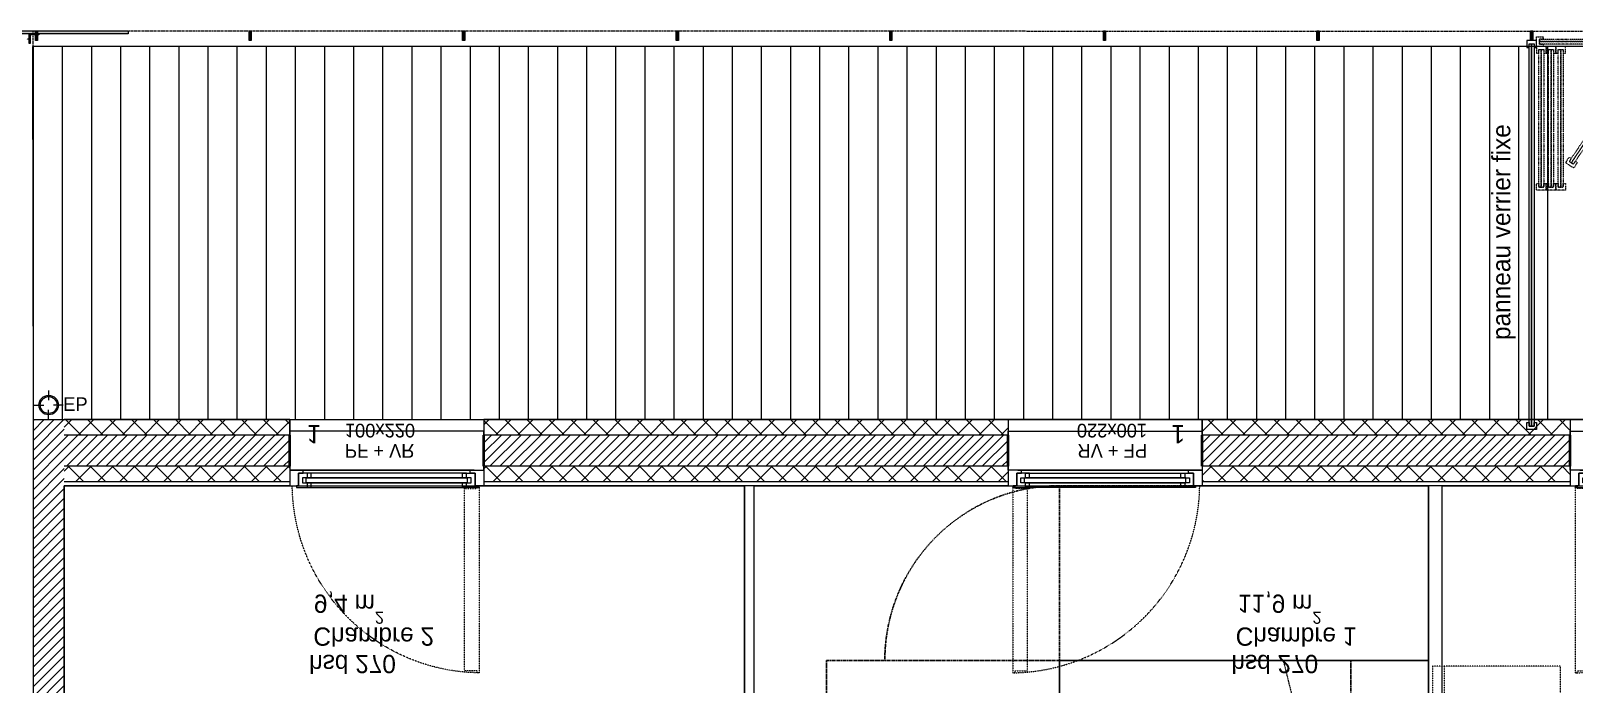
# Model space of a CAD drawing. Header units: centimetres. Extents: x 1724 to 19617, y -6503 to 8072.
# Drawn here: x 5404 to 6199, y -3165 to -2829 of the extents above; entities that cross this region are included whole.
import ezdxf

# ---------------------------------------------------------------- set-up
doc = ezdxf.new("R2010")
doc.units = ezdxf.units.CM
for name, pattern in [('ACAD_ISO03W100', [0.295276, 0.11811, -0.177165]), ('INTERROMPU2', [0.75, 0.5, -0.25]), ('Style de ligne -13', [0.147638, 0.098425, -0.049213]), ('Style de ligne -14', [0.147638, 0.098425, -0.049213]), ('Style de ligne -17', [0.347222, 0.20828, -0.138942]), ('Style de ligne -18', [0.164042, 0.054681, -0.109361]), ('Style de ligne -5', [0.20828, 0.069425, -0.138855]), ('VW-01', [0.41656, 0.20828, -0.20828])]:
    doc.linetypes.add(name, pattern=pattern)
for name, color, linetype in [('B aménagement intérieur', 252, 'Continuous'), ('B Général', 252, 'Continuous'), ('C ANNOTATIONS-prestations', 252, 'Continuous'), ('C ANNOTATIONS-texte', 252, 'Continuous'), ('C ANNOTATIONS-texte surfaces', 252, 'Continuous'), ('D SURFACES-shab', 252, 'Continuous')]:
    doc.layers.add(name, color=color, linetype=linetype)
doc.layers.add('B BATI-lumon', color=252, linetype='Continuous', lineweight=20)
doc.layers.add('B GÈnÈral', color=7, linetype='Continuous', lineweight=5)
doc.styles.add('Eurostile', font='Eurosti.TTF')
doc.styles.add('Eurostile (bold)', font='Eurostib.TTF')
pattern_1 = [(45, (-804.3564, -7946.63), (-5.656854, 5.656854), []), (135, (-804.3564, -7946.63), (5.656854, 5.656854), [])]
pattern_2 = [(45, (-804.3564, -7946.63), (2.4253472, -2.6458333), [])]
pattern_3 = [(225, (-804.3564, -7946.63), (5.656854, -5.656854), []), (315, (-804.3564, -7946.63), (-5.656854, -5.656854), [])]

# ---------------------------------------------------------------- blocks, each defined once
blk = doc.blocks.new('Groupe-3-1')
at = {"layer": 'B Général', "color": 7, "linetype": 'Continuous', "lineweight": 5}
for p, q in [((6224.89, 5109.39), (6224.89, 4917.39)), ((6239.89, 5109.39), (6239.89, 4917.39)), ((6254.89, 5109.39), (6254.89, 4917.39)), ((6269.89, 5109.39), (6269.89, 4917.39)), ((6284.89, 5109.39), (6284.89, 4917.39)), ((6299.89, 5109.39), (6299.89, 4917.39)), ((6314.89, 5109.39), (6314.89, 4917.39)), ((6329.89, 5109.39), (6329.89, 4917.39)), ((6344.89, 5109.39), (6344.89, 4917.39)), ((6359.89, 5109.39), (6359.89, 4917.39)), ((6374.89, 5109.39), (6374.89, 4917.39)), ((6389.89, 5109.39), (6389.89, 4917.39)), ((6404.89, 5109.39), (6404.89, 4917.39)), ((6419.89, 5109.39), (6419.89, 4917.39)), ((6434.89, 5109.39), (6434.89, 4917.39)), ((6449.89, 5109.39), (6449.89, 4917.39)), ((6464.89, 5109.39), (6464.89, 4917.39)), ((6479.89, 5109.39), (6479.89, 4917.39)), ((6494.89, 5109.39), (6494.89, 4917.39)), ((6509.89, 5109.39), (6509.89, 4917.39)), ((6524.89, 5109.39), (6524.89, 4917.39)), ((6539.89, 5109.39), (6539.89, 4917.39)), ((6554.89, 5109.39), (6554.89, 4917.39)), ((6569.89, 5109.39), (6569.89, 4917.39)), ((6584.89, 5109.39), (6584.89, 4917.39)), ((6599.89, 5109.39), (6599.89, 4917.39)), ((6614.89, 5109.39), (6614.89, 4917.39)), ((6629.89, 5109.39), (6629.89, 4917.39)), ((6644.89, 5109.39), (6644.89, 4917.39)), ((6659.89, 5109.39), (6659.89, 4917.39)), ((6674.89, 5109.39), (6674.89, 4917.39)), ((6689.89, 5109.39), (6689.89, 4917.39)), ((6704.89, 5109.39), (6704.89, 4917.39)), ((6719.89, 5109.39), (6719.89, 4917.39)), ((6734.89, 5109.39), (6734.89, 4917.39)), ((6749.89, 5109.39), (6749.89, 4917.39)), ((6764.89, 5109.39), (6764.89, 4917.39)), ((6779.89, 5109.39), (6779.89, 4917.39)), ((6794.89, 5109.39), (6794.89, 4917.39)), ((6809.89, 5109.39), (6809.89, 4917.39)), ((6824.89, 5109.39), (6824.89, 4917.39)), ((6839.89, 5109.39), (6839.89, 4917.39)), ((6854.89, 5109.39), (6854.89, 4917.39)), ((6869.89, 5109.39), (6869.89, 4917.39)), ((6884.89, 5109.39), (6884.89, 4917.39)), ((6899.89, 5109.39), (6899.89, 4917.39)), ((6914.89, 5109.39), (6914.89, 4917.39)), ((6929.89, 5109.39), (6929.89, 4917.39)), ((6944.89, 5109.39), (6944.89, 4917.39)), ((6959.89, 5109.39), (6959.89, 4917.39)), ((6974.89, 5109.39), (6974.89, 4917.39)), ((6989.89, 5109.39), (6989.89, 4917.39))]:
    blk.add_line(p, q, dxfattribs=at)
at = {"layer": 'B Général', "color": 7, "linetype": 'Continuous', "lineweight": 13, "flags": 128}
blk.add_lwpolyline([(7803.47, 4917.39), (7803.47, 5109.39), (6209.57, 5109.39), (6209.89, 4917.39), (7638.48, 4917.39)], close=True, dxfattribs=at)
blk = doc.blocks.new('Groupe-4-1')
at = {"layer": 'B BATI-lumon', "linetype": 'ACAD_ISO03W100', "lineweight": 5, "flags": 128}
for points in [[(6984.14, 5114.39), (6987.64, 5114.39), (6987.64, 5113.15), (6985.71, 5113.15), (6985.71, 5110.65), (6987.64, 5110.65), (6987.64, 5109.39), (6984.14, 5109.39), (6984.14, 5113.39), (6984.14, 5113.39)], [(6985.71, 5113.15), (7056.56, 5113.15), (7056.56, 5111.9), (6985.71, 5111.9)], [(6985.71, 5111.9), (7056.56, 5111.9), (7056.56, 5110.65), (6985.71, 5110.65)], [(7058.14, 5114.39), (7054.64, 5114.39), (7054.64, 5113.15), (7056.56, 5113.15), (7056.56, 5110.65), (7054.64, 5110.65), (7054.64, 5109.39), (7058.14, 5109.39), (7058.14, 5113.39), (7058.14, 5113.39)]]:
    blk.add_lwpolyline(points, close=True, dxfattribs=at)
blk = doc.blocks.new('Groupe-14-1')
at = {"layer": 'B BATI-lumon', "linetype": 'ACAD_ISO03W100', "lineweight": 5, "flags": 128}
for points in [[(6984.14, 5109.39), (6984.14, 5105.89), (6985.38, 5105.89), (6985.38, 5107.81), (6987.88, 5107.81), (6987.88, 5105.89), (6989.14, 5105.89), (6989.14, 5109.39), (6985.14, 5109.39), (6985.14, 5109.39)], [(6985.38, 5036.97), (6985.38, 5107.81), (6986.63, 5107.81), (6986.63, 5036.97)], [(6986.63, 5036.97), (6986.63, 5107.81), (6987.88, 5107.81), (6987.88, 5036.97)], [(6984.14, 5035.39), (6984.14, 5038.89), (6985.38, 5038.89), (6985.38, 5036.97), (6987.88, 5036.97), (6987.88, 5038.89), (6989.14, 5038.89), (6989.14, 5035.39), (6985.14, 5035.39), (6985.14, 5035.39)]]:
    blk.add_lwpolyline(points, close=True, dxfattribs=at)
blk = doc.blocks.new('Groupe-15-1')
at = {"layer": 'B BATI-lumon', "linetype": 'ACAD_ISO03W100', "lineweight": 5, "flags": 128}
for points in [[(6989.14, 5109.39), (6989.14, 5105.89), (6990.38, 5105.89), (6990.38, 5107.81), (6992.88, 5107.81), (6992.88, 5105.89), (6994.14, 5105.89), (6994.14, 5109.39), (6990.14, 5109.39), (6990.14, 5109.39)], [(6990.38, 5036.97), (6990.38, 5107.81), (6991.63, 5107.81), (6991.63, 5036.97)], [(6991.63, 5036.97), (6991.63, 5107.81), (6992.88, 5107.81), (6992.88, 5036.97)], [(6989.14, 5035.39), (6989.14, 5038.89), (6990.38, 5038.89), (6990.38, 5036.97), (6992.88, 5036.97), (6992.88, 5038.89), (6994.14, 5038.89), (6994.14, 5035.39), (6990.14, 5035.39), (6990.14, 5035.39)]]:
    blk.add_lwpolyline(points, close=True, dxfattribs=at)
blk = doc.blocks.new('Groupe-16-1')
at = {"layer": 'B BATI-lumon', "linetype": 'ACAD_ISO03W100', "lineweight": 5, "flags": 128}
for points in [[(6994.14, 5109.39), (6994.14, 5105.89), (6995.38, 5105.89), (6995.38, 5107.81), (6997.88, 5107.81), (6997.88, 5105.89), (6999.14, 5105.89), (6999.14, 5109.39), (6995.14, 5109.39), (6995.14, 5109.39)], [(6995.38, 5036.97), (6995.38, 5107.81), (6996.63, 5107.81), (6996.63, 5036.97)], [(6996.63, 5036.97), (6996.63, 5107.81), (6997.88, 5107.81), (6997.88, 5036.97)], [(6994.14, 5035.39), (6994.14, 5038.89), (6995.38, 5038.89), (6995.38, 5036.97), (6997.88, 5036.97), (6997.88, 5038.89), (6999.14, 5038.89), (6999.14, 5035.39), (6995.14, 5035.39), (6995.14, 5035.39)]]:
    blk.add_lwpolyline(points, close=True, dxfattribs=at)
blk = doc.blocks.new('Groupe-22-1')
at = {"layer": 'B BATI-lumon', "linetype": 'ACAD_ISO03W100', "lineweight": 5, "flags": 128}
for points in [[(7040.4, 5111.04), (7038.44, 5108.13), (7039.47, 5107.44), (7040.55, 5109.04), (7042.62, 5107.64), (7041.55, 5106.05), (7042.6, 5105.34), (7044.55, 5108.25), (7041.23, 5110.48), (7041.23, 5110.48)], [(7041.58, 5108.34), (7002.08, 5049.53), (7001.05, 5050.22), (7040.55, 5109.04)], [(7042.62, 5107.64), (7003.12, 5048.83), (7002.08, 5049.53), (7041.58, 5108.34)], [(6999.14, 5049.61), (7001.09, 5052.51), (7002.12, 5051.82), (7001.05, 5050.22), (7003.12, 5048.83), (7004.2, 5050.43), (7005.24, 5049.73), (7003.29, 5046.82), (6999.97, 5049.05), (6999.97, 5049.05)]]:
    blk.add_lwpolyline(points, close=True, dxfattribs=at)
blk = doc.blocks.new('Groupe-27-1')
at = {"layer": 'B BATI-lumon', "linetype": 'Continuous', "lineweight": 5, "flags": 128}
for points in [[(6979.14, 5112.39), (6979.14, 5108.89), (6980.38, 5108.89), (6980.38, 5110.82), (6982.88, 5110.82), (6982.88, 5108.89), (6984.14, 5108.89), (6984.14, 5112.39), (6980.14, 5112.39), (6980.14, 5112.39)], [(6980.38, 4913.97), (6980.38, 5110.82), (6981.63, 5110.82), (6981.63, 4913.97)], [(6981.63, 4913.97), (6981.63, 5110.82), (6982.88, 5110.82), (6982.88, 4913.97)], [(6979.14, 4912.39), (6979.14, 4915.89), (6980.38, 4915.89), (6980.38, 4913.97), (6982.88, 4913.97), (6982.88, 4915.89), (6984.14, 4915.89), (6984.14, 4912.39), (6980.14, 4912.39), (6980.14, 4912.39)]]:
    blk.add_lwpolyline(points, close=True, dxfattribs=at)
blk = doc.blocks.new('Groupe-34-1')
at = {"layer": 'B GÈnÈral', "linetype": 'Continuous', "lineweight": 0, "true_color": 0xdddddd}
for points in [[(6211.09, 5117.41), (6212.19, 5117.41), (6212.19, 5112.41), (6211.09, 5112.41)], [(6321.09, 5117.41), (6322.19, 5117.41), (6322.19, 5112.41), (6321.09, 5112.41)], [(6431.09, 5117.41), (6432.19, 5117.41), (6432.19, 5112.41), (6431.09, 5112.41)], [(6541.09, 5117.41), (6542.19, 5117.41), (6542.19, 5112.41), (6541.09, 5112.41)], [(6651.09, 5117.41), (6652.19, 5117.41), (6652.19, 5112.41), (6651.09, 5112.41)], [(6761.09, 5117.41), (6762.19, 5117.41), (6762.19, 5112.41), (6761.09, 5112.41)], [(6871.09, 5117.41), (6872.19, 5117.41), (6872.19, 5112.41), (6871.09, 5112.41)], [(6981.09, 5117.41), (6982.19, 5117.41), (6982.19, 5112.41), (6981.09, 5112.41)]]:
    blk.add_hatch(color=254, dxfattribs=at).paths.add_polyline_path(points)
at = {"layer": 'B Général', "color": 7, "linetype": 'INTERROMPU2', "lineweight": 5, "flags": 128}
blk.add_lwpolyline([(7638.48, 4909.39), (7638.48, 4917.39), (7800.49, 4917.28), (7800.49, 5109.28), (6209.89, 5109.39), (6209.89, 5117.39), (7808.48, 5117.28), (7808.49, 4909.28)], close=True, dxfattribs=at)
at = {"layer": 'B Général', "color": 7, "linetype": 'Continuous', "lineweight": 5, "flags": 128}
for points in [[(6211.09, 5117.41), (6212.19, 5117.41), (6212.19, 5112.41), (6211.09, 5112.41)], [(6321.09, 5117.41), (6322.19, 5117.41), (6322.19, 5112.41), (6321.09, 5112.41)], [(6431.09, 5117.41), (6432.19, 5117.41), (6432.19, 5112.41), (6431.09, 5112.41)], [(6541.09, 5117.41), (6542.19, 5117.41), (6542.19, 5112.41), (6541.09, 5112.41)], [(6651.09, 5117.41), (6652.19, 5117.41), (6652.19, 5112.41), (6651.09, 5112.41)], [(6761.09, 5117.41), (6762.19, 5117.41), (6762.19, 5112.41), (6761.09, 5112.41)], [(6871.09, 5117.41), (6872.19, 5117.41), (6872.19, 5112.41), (6871.09, 5112.41)], [(6981.09, 5117.41), (6982.19, 5117.41), (6982.19, 5112.41), (6981.09, 5112.41)]]:
    blk.add_lwpolyline(points, close=True, dxfattribs=at)
at = {"layer": 'B BATI-lumon'}
for name in ['Groupe-27-1', 'Groupe-4-1', 'Groupe-22-1', 'Groupe-14-1', 'Groupe-15-1', 'Groupe-16-1']:
    blk.add_blockref(name, (0, 0), dxfattribs=at)
blk = doc.blocks.new('Frigo')
at = {"layer": 'B Général', "color": 7, "linetype": 'Style de ligne -13', "lineweight": 5, "flags": 128}
blk.add_lwpolyline([(-30, 30), (30, 30), (30, -30), (-30, -30)], close=True, dxfattribs=at)
blk.add_lwpolyline([(30, -30), (30, -36), (-30, -36), (-30, -30)], dxfattribs=at)
at = {"layer": 'B Général', "color": 7, "insert": (0, 0), "char_height": 7.05, "attachment_point": 5, "line_spacing_factor": 0.895453, "style": 'Eurostile'}
blk.add_mtext('F', dxfattribs=at)
blk = doc.blocks.new('Groupe-46-1')
at = {"layer": 'B Général', "color": 7, "linetype": 'VW-01', "lineweight": 5}
blk.add_line((70, -114.99), (-70, -80.35), dxfattribs=at)
at = {"layer": 'B Général', "linetype": 'VW-01', "flags": 128}
for points in [[(-70, 35), (70, 35), (70, -155), (-70, -155)], [(-70, -114.99), (70, -114.99), (70, -155), (-70, -155)]]:
    blk.add_lwpolyline(points, close=True, dxfattribs=at)
blk = doc.blocks.new('Lit 140.190_PMR 2')
at = {"layer": 'B Général', "color": 154, "linetype": 'VW-01', "true_color": 0x0053a6, "flags": 128}
for points in [[(70, 155), (-70, 155), (-70, 35), (70, 35)], [(-70, -155), (-70, 35), (-160, 35), (-160, -155)], [(160, -155), (160, 35), (70, 35), (70, -155)]]:
    blk.add_lwpolyline(points, close=True, dxfattribs=at)
at = {"layer": 'B Général', "color": 154, "linetype": 'VW-01', "true_color": 0x0053a6}
for centre, start, end in [((-70, 35), 90, 180), ((70, 35), 0, 90)]:
    blk.add_arc(centre, 90, start, end, dxfattribs=at)
at = {"layer": 'B Général'}
blk.add_blockref('Groupe-46-1', (0, 0), dxfattribs=at)
blk = doc.blocks.new('T4 A22_A23 (2D)')
at = {"layer": 'B Général', "color": 7, "linetype": 'Continuous', "lineweight": 5}
for p, q in [((15.54, 22.77), (15.54, -297.23)), ((22.54, 22.77), (22.54, -297.23)), ((-336.72, -6.23), (-336.72, -297.23)), ((-331.72, -6.23), (-331.72, -297.23))]:
    blk.add_line(p, q, dxfattribs=at)
at = {"layer": 'B Général', "color": 7, "linetype": 'Continuous', "lineweight": 13}
for p, q in [((-336.72, -6.23), (-336.72, -297.23)), ((-331.72, -6.23), (-331.72, -297.23))]:
    blk.add_line(p, q, dxfattribs=at)
at = {"layer": 'D SURFACES-shab', "lineweight": 18, "flags": 128}
for points in [[(22.54, -297.23), (691.5, -297.12), (691.5, -34.13), (396.48, -34.04), (396.51, 286.03), (22.54, 285.92), (22.54, 162.89), (87.54, 162.77), (87.54, 157.77), (22.54, 157.77)], [(-216.72, 22.77), (-216.72, 91.77), (-331.72, 91.77), (-331.72, -297.23), (15.54, -297.23), (15.54, 22.77)], [(-687.1, -29.23), (-687.1, -297.23), (-336.72, -297.23), (-336.72, -29.23)]]:
    blk.add_lwpolyline(points, close=True, dxfattribs=at)
at = {"layer": 'B Général', "color": 7}
for name, p, rotation in [('Lit 140.190_PMR 2', (-139.46, -137.23), 90), ('Frigo', (53.54, -174.36), 270)]:
    blk.add_blockref(name, p, dxfattribs=dict(at, rotation=rotation))
at = {"layer": 'C ANNOTATIONS-prestations', "char_height": 9.398, "width": 66.5322, "attachment_point": 7, "line_spacing_factor": 0.895453, "style": 'Eurostile'}
for insert in [(-561, -210.32), (-86, -210.32)]:
    blk.add_mtext('hsd 270', dxfattribs=dict(at, insert=insert))
at = {"layer": 'C ANNOTATIONS-texte', "char_height": 9.398, "attachment_point": 8, "line_spacing_factor": 0.895453, "style": 'Eurostile'}
for s, insert in [('Chambre 2', (-527.69, -224.43)), ('Chambre 1', (-52.68, -224.43))]:
    blk.add_mtext(s, dxfattribs=dict(at, insert=insert))
at = {"layer": 'C ANNOTATIONS-texte surfaces', "char_height": 9.3982, "attachment_point": 2, "line_spacing_factor": 0.895453, "style": 'Eurostile'}
for s, insert in [('9,4 m{\\H0.6667x;\\S2^ ;}', (-540.46, -226.18)), ('11,9 m{\\H0.6667x;\\S2^ ;}', (-61.13, -226.18))]:
    blk.add_mtext(s, dxfattribs=dict(at, insert=insert))
blk = doc.blocks.new('PF 100.220 + VR')
at = {"layer": 'B Général', "color": 7, "linetype": 'Continuous', "lineweight": 13}
for p, q in [((-50, 7), (-50, 17)), ((50, 7), (50, 17))]:
    blk.add_line(p, q, dxfattribs=at)
at = {"layer": 'B Général'}
blk.add_line((45, 9), (-45, 9), dxfattribs=at)
at = {"layer": 'B Général', "color": 7, "linetype": 'Continuous', "lineweight": 35}
for p, q in [((-50, 7), (-50, -9)), ((50, 7), (50, -9))]:
    blk.add_line(p, q, dxfattribs=at)
at = {"layer": 'B Général', "color": 7, "linetype": 'Style de ligne -14', "lineweight": 5, "flags": 128}
blk.add_lwpolyline([(47.5, 113.27), (46.5, 113.27), (46.5, 112.27), (40, 112.27), (40, 18.5), (46.5, 18.5), (46.5, 17.5), (47.5, 17.5)], close=True, dxfattribs=at)
at = {"layer": 'B Général', "lineweight": 5, "flags": 128}
for points in [[(-43, 10.5), (-43, 9), (-50, 9), (-50, 17), (-45.5, 17), (-45.5, 10.5)], [(-41, 18), (41, 18), (41, 15.5), (-41, 15.5)], [(43, 10.5), (43, 9), (50, 9), (50, 17), (45.5, 17), (45.5, 10.5)], [(-43.5, 15.5), (43.5, 15.5), (43.5, 13), (-43.5, 13)], [(-41, 13), (41, 13), (41, 10.5), (-41, 10.5)]]:
    blk.add_lwpolyline(points, close=True, dxfattribs=at)
at = {"layer": 'B Général', "color": 7, "linetype": 'Continuous', "lineweight": 5, "flags": 128}
for points in [[(-39, 15.5), (-41.5, 15.5), (-41.5, 13), (-39, 13), (-39, 10.5), (-45.5, 10.5), (-45.5, 17), (-46.5, 17), (-46.5, 18), (-39, 18)], [(39, 15.5), (41.5, 15.5), (41.5, 13), (39, 13), (39, 10.5), (45.5, 10.5), (45.5, 17), (46.5, 17), (46.5, 18), (39, 18)]]:
    blk.add_lwpolyline(points, close=True, dxfattribs=at)
at = {"layer": 'B Général', "color": 7, "linetype": 'Style de ligne -17', "lineweight": 5, "flags": 128}
blk.add_lwpolyline([(-50, 9), (50, 9), (50, -11), (-50, -11)], close=True, dxfattribs=at)
at = {"layer": 'B Général', "lineweight": 13, "flags": 128}
blk.add_lwpolyline([(-50, -9), (-50, -17), (50, -17), (50, -9)], dxfattribs=at)
at = {"layer": 'B Général'}
blk.add_circle((47, 17.5), 0.5, dxfattribs=at)
at = {"layer": 'B Général', "color": 7, "linetype": 'Style de ligne -18', "lineweight": 5}
blk.add_arc((48.78, 15.78), 97.5, 90.89734, 179.2823, dxfattribs=at)
at = {"layer": 'B Général', "insert": (-21.61, 2.64), "char_height": 7.049, "attachment_point": 1, "rotation": 360, "line_spacing_factor": 0.895453, "style": 'Eurostile'}
blk.add_mtext('PF + VR', dxfattribs=at)
at = {"layer": 'C ANNOTATIONS-prestations', "attachment_point": 1, "rotation": 360, "line_spacing_factor": 0.895453}
for s, insert, char_height, style in [('1', (-41.14, -4.78), 9.4, 'Eurostile (bold)'), ('100x220', (-21.61, -7.84), 7.049, 'Eurostile')]:
    blk.add_mtext(s, dxfattribs=dict(at, insert=insert, char_height=char_height, style=style))
blk = doc.blocks.new('EP')
at = {"layer": 'B GÈnÈral', "linetype": 'Continuous', "lineweight": 0}
h = blk.add_hatch(color=7, dxfattribs=at)
edge = h.paths.add_edge_path()
edge.add_arc((0, 0), 5, 0, 180, ccw=False)
edge.add_arc((0, 0), 5, 180, 360, ccw=False)
edge = h.paths.add_edge_path()
edge.add_arc((0, 0), 4.33, 0, 180, ccw=False)
edge.add_arc((0, 0), 4.33, 180, 360, ccw=False)
at = {"layer": 'B Général', "color": 7, "linetype": 'Continuous', "lineweight": 5}
for p, q in [((-7.5, 0), (-2.5, 0)), ((0, 7.5), (0, 2.5)), ((7.5, 0), (2.5, 0)), ((0, -7.5), (0, -2.5))]:
    blk.add_line(p, q, dxfattribs=at)
at = {"layer": 'B Général', "color": 7, "linetype": 'Continuous', "lineweight": 5, "flags": 128}
for points in [[(-5, 0, -1), (5, 0, -1)], [(-4.33, 0, -1), (4.33, 0, -1)]]:
    blk.add_lwpolyline(points, format="xyb", close=True, dxfattribs=at)
at = {"layer": 'C ANNOTATIONS-prestations', "insert": (7.5, 3.98), "char_height": 7.049, "attachment_point": 1, "line_spacing_factor": 0.895453, "style": 'Eurostile'}
blk.add_mtext('EP', dxfattribs=at)
blk = doc.blocks.new('Groupe-99-1')
at = {"layer": 'B GÈnÈral', "linetype": 'Continuous', "lineweight": 0, "true_color": 0xdddddd}
for points in [[(6158.89, 5117.39), (6258.89, 5117.39), (6258.89, 5115.89), (6158.89, 5115.89)], [(6191.89, 5112.05), (6191.89, 5115.89), (6186.89, 5115.89), (6186.89, 5115.39), (6191.39, 5115.39), (6191.39, 5110.89), (6191.89, 5110.89)], [(6207.89, 5112.05), (6207.89, 5115.89), (6212.89, 5115.89), (6212.89, 5115.39), (6208.39, 5115.39), (6208.39, 5110.89), (6207.89, 5110.89)]]:
    blk.add_hatch(color=254, dxfattribs=at).paths.add_polyline_path(points)
at = {"layer": 'B Général', "color": 7, "linetype": 'Style de ligne -5', "lineweight": 5}
for p, q in [((6191.39, 5113.14), (6193.1, 5113.14)), ((6208.39, 5113.14), (6206.68, 5113.14))]:
    blk.add_line(p, q, dxfattribs=at)
at = {"layer": 'B Général', "color": 7, "linetype": 'Continuous', "lineweight": 5, "flags": 128}
for points in [[(6158.89, 5117.39), (6258.89, 5117.39), (6258.89, 5115.89), (6158.89, 5115.89)], [(6191.89, 5112.05), (6191.89, 5115.89), (6186.89, 5115.89), (6186.89, 5115.39), (6191.39, 5115.39), (6191.39, 5110.89), (6191.89, 5110.89)], [(6207.89, 5112.05), (6207.89, 5115.89), (6212.89, 5115.89), (6212.89, 5115.39), (6208.39, 5115.39), (6208.39, 5110.89), (6207.89, 5110.89)]]:
    blk.add_lwpolyline(points, close=True, dxfattribs=at)

msp = doc.modelspace()

# ---------------------------------------------------------------- hatches: boundary and pattern name
at = {"layer": 'B GÈnÈral', "linetype": 'Continuous', "lineweight": 5}
h = msp.add_hatch(dxfattribs=at)
h.set_pattern_fill('50_BETON', style=0, pattern_type=2)
h.set_pattern_definition(pattern_2)
h.paths.add_polyline_path([(5421.532, -3029.241), (5405.532, -3029.241), (5405.532, -3655.241), (5421.532, -3655.241)])
at = {"layer": 'B GÈnÈral', "linetype": 'Continuous', "lineweight": 5, "true_color": 0x808080}
h = msp.add_hatch(dxfattribs=at)
h.set_pattern_fill('02_ISOLANT', color=8, style=0, pattern_type=2)
h.set_pattern_definition(pattern_1)
h.paths.add_polyline_path([(5421.532, -3029.241), (5421.532, -3037.241), (5537.696, -3037.241), (5537.696, -3029.241)])
h = msp.add_hatch(dxfattribs=at)
h.set_pattern_fill('02_ISOLANT', color=8, angle=180, style=0, pattern_type=2)
h.set_pattern_definition(pattern_3)
h.paths.add_polyline_path([(5907.633, -3037.241), (5907.633, -3029.241), (5637.696, -3029.241), (5637.696, -3037.241)])
h = msp.add_hatch(dxfattribs=at)
h.set_pattern_fill('02_ISOLANT', color=8, angle=180, style=0, pattern_type=2)
h.set_pattern_definition(pattern_3)
h.paths.add_polyline_path([(6197.176, -3037.241), (6197.176, -3029.241), (6007.633, -3029.241), (6007.633, -3037.241)])
at = {"layer": 'B GÈnÈral', "linetype": 'Continuous', "lineweight": 5}
h = msp.add_hatch(dxfattribs=at)
h.set_pattern_fill('50_BETON', style=0, pattern_type=2)
h.set_pattern_definition(pattern_2)
h.paths.add_polyline_path([(5421.532, -3037.241), (5421.532, -3053.241), (5537.696, -3053.241), (5537.696, -3037.241)])
h = msp.add_hatch(dxfattribs=at)
h.set_pattern_fill('50_BETON', style=0, pattern_type=2)
h.set_pattern_definition(pattern_2)
h.paths.add_polyline_path([(5907.633, -3053.241), (5907.633, -3037.241), (5637.696, -3037.241), (5637.696, -3053.241)])
h = msp.add_hatch(dxfattribs=at)
h.set_pattern_fill('50_BETON', style=0, pattern_type=2)
h.set_pattern_definition(pattern_2)
h.paths.add_polyline_path([(6197.176, -3053.241), (6197.176, -3037.241), (6007.633, -3037.241), (6007.633, -3053.241)])
at = {"layer": 'B GÈnÈral', "linetype": 'Continuous', "lineweight": 5, "true_color": 0x808080}
h = msp.add_hatch(dxfattribs=at)
h.set_pattern_fill('02_ISOLANT', color=8, style=0, pattern_type=2)
h.set_pattern_definition(pattern_1)
h.paths.add_polyline_path([(5421.532, -3053.241), (5421.532, -3061.241), (5537.696, -3061.241), (5537.696, -3053.241)])
h = msp.add_hatch(dxfattribs=at)
h.set_pattern_fill('02_ISOLANT', color=8, angle=180, style=0, pattern_type=2)
h.set_pattern_definition(pattern_3)
h.paths.add_polyline_path([(5907.633, -3061.241), (5907.633, -3053.241), (5637.696, -3053.241), (5637.696, -3061.241)])
h = msp.add_hatch(dxfattribs=at)
h.set_pattern_fill('02_ISOLANT', color=8, angle=180, style=0, pattern_type=2)
h.set_pattern_definition(pattern_3)
h.paths.add_polyline_path([(6197.176, -3061.241), (6197.176, -3053.241), (6007.633, -3053.241), (6007.633, -3061.241)])

# ---------------------------------------------------------------- linework, layer by layer
at = {"layer": 'B Général', "color": 7, "linetype": 'Continuous', "lineweight": 18}
for p, q in [((5405.532, -3029.241), (5405.532, -3655.241)), ((5537.696, -3037.241), (5421.532, -3037.241)), ((5907.633, -3037.241), (5637.696, -3037.241)), ((6197.176, -3037.241), (6007.633, -3037.241)), ((5537.696, -3053.241), (5421.532, -3053.241)), ((5907.633, -3053.241), (5637.696, -3053.241)), ((6197.176, -3053.241), (6007.633, -3053.241)), ((5421.532, -3063.241), (5421.532, -3655.241))]:
    msp.add_line(p, q, dxfattribs=at)
at = {"layer": 'B Général', "color": 7, "linetype": 'Continuous', "lineweight": 5}
for p, q in [((5405.532, -3029.241), (5405.532, -3655.241)), ((5405.532, -3029.241), (5421.532, -3029.241)), ((5537.696, -3029.241), (5421.532, -3029.241)), ((5907.633, -3029.241), (5637.696, -3029.241)), ((6197.176, -3029.241), (6007.633, -3029.241)), ((5537.696, -3037.241), (5421.532, -3037.241)), ((5907.633, -3037.241), (5637.696, -3037.241)), ((6197.176, -3037.241), (6007.633, -3037.241)), ((5537.696, -3053.241), (5421.532, -3053.241)), ((5907.633, -3053.241), (5637.696, -3053.241)), ((6197.176, -3053.241), (6007.633, -3053.241)), ((5537.696, -3061.241), (5421.532, -3061.241)), ((5537.696, -3061.241), (5421.532, -3061.241)), ((5537.696, -3063.241), (5421.532, -3063.241)), ((5421.532, -3063.241), (5421.532, -3655.241)), ((5907.633, -3061.241), (5637.696, -3061.241)), ((5907.633, -3061.241), (5637.696, -3061.241)), ((5907.633, -3063.241), (5637.696, -3063.241)), ((6197.176, -3061.241), (6007.633, -3061.241)), ((6197.176, -3061.241), (6007.633, -3061.241)), ((6197.176, -3063.241), (6007.633, -3063.241))]:
    msp.add_line(p, q, dxfattribs=at)
at = {"layer": 'B Général', "color": 7, "linetype": 'Continuous', "lineweight": 13}
for p, q in [((5537.696, -3029.241), (5421.532, -3029.241)), ((5537.696, -3029.241), (5537.696, -3063.241)), ((5637.696, -3029.241), (5637.696, -3063.241)), ((5907.633, -3029.241), (5637.696, -3029.241)), ((5907.633, -3029.241), (5907.633, -3063.241)), ((6007.633, -3029.241), (6007.633, -3063.241)), ((6197.176, -3029.241), (6007.633, -3029.241)), ((6197.176, -3029.241), (6197.176, -3063.241)), ((5537.696, -3063.241), (5421.532, -3063.241)), ((5907.633, -3063.241), (5637.696, -3063.241)), ((6197.176, -3063.241), (6007.633, -3063.241))]:
    msp.add_line(p, q, dxfattribs=at)
at = {"layer": 'D SURFACES-shab', "color": 30, "linetype": 'Continuous', "lineweight": 5, "true_color": 0xff6633, "flags": 128}
msp.add_lwpolyline([(6999.117, -3029.241), (6999.117, -2837.241), (5405.532, -2837.241), (5405.532, -3029.241), (6834.128, -3029.241)], close=True, dxfattribs=at)

# ---------------------------------------------------------------- block references
at = {"layer": 'B aménagement intérieur', "color": 7, "xscale": -1, "rotation": 180}
msp.add_blockref('T4 A22_A23 (2D)', (6108.631, -3360.471), dxfattribs=at)
at = {"layer": 'B BATI-lumon', "color": 7}
msp.add_blockref('Groupe-34-1', (-804.356, -7946.63), dxfattribs=at)
at = {"layer": 'B Général', "color": 7}
for name, p in [('Groupe-99-1', (-804.356, -7946.63)), ('Groupe-3-1', (-804.356, -7946.63)), ('EP', (5413.532, -3021.741))]:
    msp.add_blockref(name, p, dxfattribs=at)
at = {"layer": 'B Général', "color": 7, "xscale": -1, "rotation": 180}
msp.add_blockref('PF 100.220 + VR', (5587.696, -3046.241), dxfattribs=at)
at = {"layer": 'B Général', "color": 7, "rotation": 180}
for p in [(5957.633, -3046.241), (6247.176, -3046.241)]:
    msp.add_blockref('PF 100.220 + VR', p, dxfattribs=at)

# ---------------------------------------------------------------- texts
at = {"layer": 'C ANNOTATIONS-prestations', "color": 7, "insert": (6169.134, -2932.765), "char_height": 9.39822, "attachment_point": 8, "rotation": 90, "line_spacing_factor": 0.895453, "style": 'Eurostile'}
msp.add_mtext('panneau verrier fixe', dxfattribs=at)

doc.saveas('drawing.dxf')
